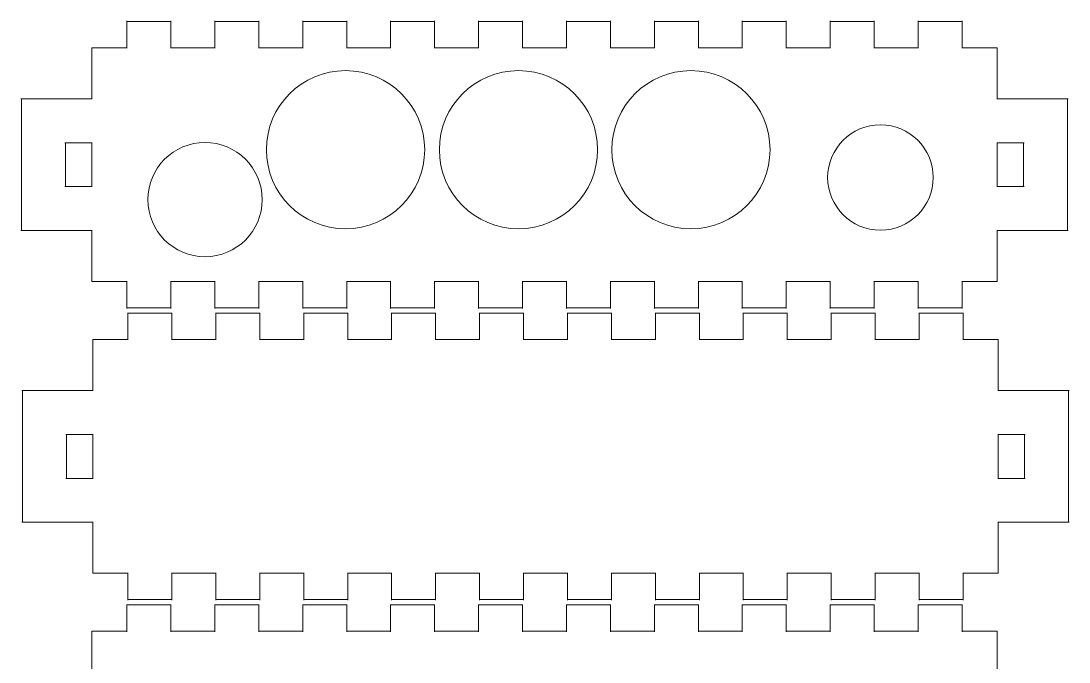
# Model space of a CAD drawing. Header units: centimetres. Extents: x -17.7 to 16.6, y -13.2 to 13.3.
# Drawn here: x -5.63 to 6.3, y -3.93 to 3.36 of the extents above; entities that cross this region are included whole.
import ezdxf

# ---------------------------------------------------------------- set-up
doc = ezdxf.new("R2010")
doc.units = ezdxf.units.CM
doc.header["$MEASUREMENT"] = 0
doc.layers.add('Layer 1', color=7, linetype='Continuous')

msp = doc.modelspace()

# ---------------------------------------------------------------- linework, layer by layer
at = {"layer": 'Layer 1', "lineweight": 9}
for centre in [(-1.93364, 1.89561), (0.0331, 1.89561), (1.99456, 1.89561)]:
    msp.add_ellipse(centre, major_axis=(0, 0.9), ratio=1, dxfattribs=at)
for points in [[(-4.42083, 3.36042), (-4.42083, 3.36042), (-4.42083, 3.05042), (-4.42083, 3.05042)], [(-4.42083, 3.35542), (-4.42083, 3.35542), (-3.92083, 3.35542), (-3.92083, 3.35542)], [(-3.92083, 3.36042), (-3.92083, 3.36042), (-3.92083, 3.05042), (-3.92083, 3.05042)], [(-3.42083, 3.36042), (-3.42083, 3.36042), (-3.42083, 3.05042), (-3.42083, 3.05042)], [(-3.42083, 3.35542), (-3.42083, 3.35542), (-2.92083, 3.35542), (-2.92083, 3.35542)], [(-2.92083, 3.36042), (-2.92083, 3.36042), (-2.92083, 3.05042), (-2.92083, 3.05042)], [(-2.42083, 3.36042), (-2.42083, 3.36042), (-2.42083, 3.05042), (-2.42083, 3.05042)], [(-2.42083, 3.35542), (-2.42083, 3.35542), (-1.92083, 3.35542), (-1.92083, 3.35542)], [(-1.92083, 3.36042), (-1.92083, 3.36042), (-1.92083, 3.05042), (-1.92083, 3.05042)], [(-1.42083, 3.36042), (-1.42083, 3.36042), (-1.42083, 3.05042), (-1.42083, 3.05042)], [(-1.42083, 3.35542), (-1.42083, 3.35542), (-0.92083, 3.35542), (-0.92083, 3.35542)], [(-0.92083, 3.36042), (-0.92083, 3.36042), (-0.92083, 3.05042), (-0.92083, 3.05042)], [(-0.42083, 3.36042), (-0.42083, 3.36042), (-0.42083, 3.05042), (-0.42083, 3.05042)], [(-0.42083, 3.35542), (-0.42083, 3.35542), (0.07917, 3.35542), (0.07917, 3.35542)], [(0.07917, 3.36042), (0.07917, 3.36042), (0.07917, 3.05042), (0.07917, 3.05042)], [(0.57917, 3.36042), (0.57917, 3.36042), (0.57917, 3.05042), (0.57917, 3.05042)], [(0.57917, 3.35542), (0.57917, 3.35542), (1.07917, 3.35542), (1.07917, 3.35542)], [(1.07917, 3.36042), (1.07917, 3.36042), (1.07917, 3.05042), (1.07917, 3.05042)], [(1.57917, 3.36042), (1.57917, 3.36042), (1.57917, 3.05042), (1.57917, 3.05042)], [(1.57917, 3.35542), (1.57917, 3.35542), (2.07917, 3.35542), (2.07917, 3.35542)], [(2.07917, 3.36042), (2.07917, 3.36042), (2.07917, 3.05042), (2.07917, 3.05042)], [(2.57917, 3.36042), (2.57917, 3.36042), (2.57917, 3.05042), (2.57917, 3.05042)], [(2.57917, 3.35542), (2.57917, 3.35542), (3.07917, 3.35542), (3.07917, 3.35542)], [(3.07917, 3.36042), (3.07917, 3.36042), (3.07917, 3.05042), (3.07917, 3.05042)], [(3.57917, 3.36042), (3.57917, 3.36042), (3.57917, 3.05042), (3.57917, 3.05042)], [(3.57917, 3.35542), (3.57917, 3.35542), (4.07917, 3.35542), (4.07917, 3.35542)], [(4.07917, 3.36042), (4.07917, 3.36042), (4.07917, 3.05042), (4.07917, 3.05042)], [(4.57917, 3.36042), (4.57917, 3.36042), (4.57917, 3.05042), (4.57917, 3.05042)], [(4.57917, 3.35542), (4.57917, 3.35542), (5.07917, 3.35542), (5.07917, 3.35542)], [(5.07917, 3.36042), (5.07917, 3.36042), (5.07917, 3.05042), (5.07917, 3.05042)], [(-3.92083, 3.05542), (-3.92083, 3.05542), (-3.42083, 3.05542), (-3.42083, 3.05542)], [(-2.92083, 3.05542), (-2.92083, 3.05542), (-2.42083, 3.05542), (-2.42083, 3.05542)], [(-1.92083, 3.05542), (-1.92083, 3.05542), (-1.42083, 3.05542), (-1.42083, 3.05542)], [(-0.92083, 3.05542), (-0.92083, 3.05542), (-0.42083, 3.05542), (-0.42083, 3.05542)], [(0.07917, 3.05542), (0.07917, 3.05542), (0.57917, 3.05542), (0.57917, 3.05542)], [(1.07917, 3.05542), (1.07917, 3.05542), (1.57917, 3.05542), (1.57917, 3.05542)], [(2.07917, 3.05542), (2.07917, 3.05542), (2.57917, 3.05542), (2.57917, 3.05542)], [(3.07917, 3.05542), (3.07917, 3.05542), (3.57917, 3.05542), (3.57917, 3.05542)], [(4.07917, 3.05542), (4.07917, 3.05542), (4.57917, 3.05542), (4.57917, 3.05542)], [(5.47417, 3.05542), (5.47417, 3.05542), (5.47917, 3.05542), (5.47917, 3.05542)], [(-5.62583, 2.47542), (-5.62583, 2.47542), (-4.81583, 2.47542), (-4.81583, 2.47542)], [(-5.62083, 2.47542), (-5.62083, 2.47542), (-5.62083, 0.97542), (-5.62083, 0.97542)], [(5.47417, 2.47542), (5.47417, 2.47542), (6.28417, 2.47542), (6.28417, 2.47542)], [(6.27917, 2.47542), (6.27917, 2.47542), (6.27917, 0.97542), (6.27917, 0.97542)], [(-5.12583, 1.97542), (-5.12583, 1.97542), (-4.81583, 1.97542), (-4.81583, 1.97542)], [(-5.12083, 1.97542), (-5.12083, 1.97542), (-5.12083, 1.47542), (-5.12083, 1.47542)], [(-4.82083, 1.47542), (-4.82083, 1.47542), (-4.82083, 1.97542), (-4.82083, 1.97542)], [(5.47417, 1.97542), (5.47417, 1.97542), (5.78417, 1.97542), (5.78417, 1.97542)], [(5.47917, 1.97542), (5.47917, 1.97542), (5.47917, 1.47542), (5.47917, 1.47542)], [(5.77917, 1.97542), (5.77917, 1.97542), (5.77917, 1.47542), (5.77917, 1.47542)], [(-5.12583, 1.47542), (-5.12583, 1.47542), (-4.81583, 1.47542), (-4.81583, 1.47542)], [(5.47417, 1.47542), (5.47417, 1.47542), (5.78417, 1.47542), (5.78417, 1.47542)], [(-5.62583, 0.97542), (-5.62583, 0.97542), (-4.81583, 0.97542), (-4.81583, 0.97542)], [(5.47417, 0.97542), (5.47417, 0.97542), (6.28417, 0.97542), (6.28417, 0.97542)], [(-4.82083, 0.47542), (-4.82083, 0.47542), (-4.81583, 0.47542), (-4.81583, 0.47542)], [(-4.42083, 0.40042), (-4.42083, 0.40042), (-4.42083, 0.09042), (-4.42083, 0.09042)], [(-3.92083, 0.40042), (-3.92083, 0.40042), (-3.92083, 0.09042), (-3.92083, 0.09042)], [(-3.42083, 0.39542), (-3.42083, 0.39542), (-3.92083, 0.39542), (-3.92083, 0.39542)], [(-3.42083, 0.40042), (-3.42083, 0.40042), (-3.42083, 0.09042), (-3.42083, 0.09042)], [(-2.92083, 0.40042), (-2.92083, 0.40042), (-2.92083, 0.09042), (-2.92083, 0.09042)], [(-2.42083, 0.39542), (-2.42083, 0.39542), (-2.92083, 0.39542), (-2.92083, 0.39542)], [(-2.42083, 0.40042), (-2.42083, 0.40042), (-2.42083, 0.09042), (-2.42083, 0.09042)], [(-1.92083, 0.40042), (-1.92083, 0.40042), (-1.92083, 0.09042), (-1.92083, 0.09042)], [(-1.42083, 0.39542), (-1.42083, 0.39542), (-1.92083, 0.39542), (-1.92083, 0.39542)], [(-1.42083, 0.40042), (-1.42083, 0.40042), (-1.42083, 0.09042), (-1.42083, 0.09042)], [(-0.92083, 0.40042), (-0.92083, 0.40042), (-0.92083, 0.09042), (-0.92083, 0.09042)], [(-0.42083, 0.39542), (-0.42083, 0.39542), (-0.92083, 0.39542), (-0.92083, 0.39542)], [(-0.42083, 0.40042), (-0.42083, 0.40042), (-0.42083, 0.09042), (-0.42083, 0.09042)], [(0.07917, 0.40042), (0.07917, 0.40042), (0.07917, 0.09042), (0.07917, 0.09042)], [(0.57917, 0.39542), (0.57917, 0.39542), (0.07917, 0.39542), (0.07917, 0.39542)], [(0.57917, 0.40042), (0.57917, 0.40042), (0.57917, 0.09042), (0.57917, 0.09042)], [(1.07917, 0.40042), (1.07917, 0.40042), (1.07917, 0.09042), (1.07917, 0.09042)], [(1.57917, 0.39542), (1.57917, 0.39542), (1.07917, 0.39542), (1.07917, 0.39542)], [(1.57917, 0.40042), (1.57917, 0.40042), (1.57917, 0.09042), (1.57917, 0.09042)], [(2.07917, 0.40042), (2.07917, 0.40042), (2.07917, 0.09042), (2.07917, 0.09042)], [(2.57917, 0.39542), (2.57917, 0.39542), (2.07917, 0.39542), (2.07917, 0.39542)], [(2.57917, 0.40042), (2.57917, 0.40042), (2.57917, 0.09042), (2.57917, 0.09042)], [(3.07917, 0.40042), (3.07917, 0.40042), (3.07917, 0.09042), (3.07917, 0.09042)], [(3.57917, 0.39542), (3.57917, 0.39542), (3.07917, 0.39542), (3.07917, 0.39542)], [(3.57917, 0.40042), (3.57917, 0.40042), (3.57917, 0.09042), (3.57917, 0.09042)], [(4.07917, 0.40042), (4.07917, 0.40042), (4.07917, 0.09042), (4.07917, 0.09042)], [(4.57917, 0.39542), (4.57917, 0.39542), (4.07917, 0.39542), (4.07917, 0.39542)], [(4.57917, 0.40042), (4.57917, 0.40042), (4.57917, 0.09042), (4.57917, 0.09042)], [(5.07917, 0.40042), (5.07917, 0.40042), (5.07917, 0.09042), (5.07917, 0.09042)], [(5.47417, 0.39542), (5.47417, 0.39542), (5.47917, 0.39542), (5.47917, 0.39542)], [(-4.42083, 0.09542), (-4.42083, 0.09542), (-3.92083, 0.09542), (-3.92083, 0.09542)], [(-4.40948, 0.04108), (-4.40948, 0.04108), (-4.40948, -0.26892), (-4.40948, -0.26892)], [(-4.40948, 0.03608), (-4.40948, 0.03608), (-3.90948, 0.03608), (-3.90948, 0.03608)], [(-3.90948, 0.04108), (-3.90948, 0.04108), (-3.90948, -0.26892), (-3.90948, -0.26892)], [(-3.42083, 0.09542), (-3.42083, 0.09542), (-2.92083, 0.09542), (-2.92083, 0.09542)], [(-3.40948, 0.04108), (-3.40948, 0.04108), (-3.40948, -0.26892), (-3.40948, -0.26892)], [(-3.40948, 0.03608), (-3.40948, 0.03608), (-2.90948, 0.03608), (-2.90948, 0.03608)], [(-2.90948, 0.04108), (-2.90948, 0.04108), (-2.90948, -0.26892), (-2.90948, -0.26892)], [(-2.42083, 0.09542), (-2.42083, 0.09542), (-1.92083, 0.09542), (-1.92083, 0.09542)], [(-2.40948, 0.04108), (-2.40948, 0.04108), (-2.40948, -0.26892), (-2.40948, -0.26892)], [(-2.40948, 0.03608), (-2.40948, 0.03608), (-1.90948, 0.03608), (-1.90948, 0.03608)], [(-1.90948, 0.04108), (-1.90948, 0.04108), (-1.90948, -0.26892), (-1.90948, -0.26892)], [(-1.42083, 0.09542), (-1.42083, 0.09542), (-0.92083, 0.09542), (-0.92083, 0.09542)], [(-1.40948, 0.04108), (-1.40948, 0.04108), (-1.40948, -0.26892), (-1.40948, -0.26892)], [(-1.40948, 0.03608), (-1.40948, 0.03608), (-0.90948, 0.03608), (-0.90948, 0.03608)], [(-0.90948, 0.04108), (-0.90948, 0.04108), (-0.90948, -0.26892), (-0.90948, -0.26892)], [(-0.42083, 0.09542), (-0.42083, 0.09542), (0.07917, 0.09542), (0.07917, 0.09542)], [(-0.40948, 0.04108), (-0.40948, 0.04108), (-0.40948, -0.26892), (-0.40948, -0.26892)], [(-0.40948, 0.03608), (-0.40948, 0.03608), (0.09052, 0.03608), (0.09052, 0.03608)], [(0.09052, 0.04108), (0.09052, 0.04108), (0.09052, -0.26892), (0.09052, -0.26892)], [(0.57917, 0.09542), (0.57917, 0.09542), (1.07917, 0.09542), (1.07917, 0.09542)], [(0.59052, 0.04108), (0.59052, 0.04108), (0.59052, -0.26892), (0.59052, -0.26892)], [(0.59052, 0.03608), (0.59052, 0.03608), (1.09052, 0.03608), (1.09052, 0.03608)], [(1.09052, 0.04108), (1.09052, 0.04108), (1.09052, -0.26892), (1.09052, -0.26892)], [(1.57917, 0.09542), (1.57917, 0.09542), (2.07917, 0.09542), (2.07917, 0.09542)], [(1.59052, 0.04108), (1.59052, 0.04108), (1.59052, -0.26892), (1.59052, -0.26892)], [(1.59052, 0.03608), (1.59052, 0.03608), (2.09052, 0.03608), (2.09052, 0.03608)], [(2.09052, 0.04108), (2.09052, 0.04108), (2.09052, -0.26892), (2.09052, -0.26892)], [(2.57917, 0.09542), (2.57917, 0.09542), (3.07917, 0.09542), (3.07917, 0.09542)], [(2.59052, 0.04108), (2.59052, 0.04108), (2.59052, -0.26892), (2.59052, -0.26892)], [(2.59052, 0.03608), (2.59052, 0.03608), (3.09052, 0.03608), (3.09052, 0.03608)], [(3.09052, 0.04108), (3.09052, 0.04108), (3.09052, -0.26892), (3.09052, -0.26892)], [(3.57917, 0.09542), (3.57917, 0.09542), (4.07917, 0.09542), (4.07917, 0.09542)], [(3.59052, 0.04108), (3.59052, 0.04108), (3.59052, -0.26892), (3.59052, -0.26892)], [(3.59052, 0.03608), (3.59052, 0.03608), (4.09052, 0.03608), (4.09052, 0.03608)], [(4.09052, 0.04108), (4.09052, 0.04108), (4.09052, -0.26892), (4.09052, -0.26892)], [(4.57917, 0.09542), (4.57917, 0.09542), (5.07917, 0.09542), (5.07917, 0.09542)], [(4.59052, 0.04108), (4.59052, 0.04108), (4.59052, -0.26892), (4.59052, -0.26892)], [(4.59052, 0.03608), (4.59052, 0.03608), (5.09052, 0.03608), (5.09052, 0.03608)], [(5.09052, 0.04108), (5.09052, 0.04108), (5.09052, -0.26892), (5.09052, -0.26892)], [(-3.90948, -0.26392), (-3.90948, -0.26392), (-3.40948, -0.26392), (-3.40948, -0.26392)], [(-2.90948, -0.26392), (-2.90948, -0.26392), (-2.40948, -0.26392), (-2.40948, -0.26392)], [(-1.90948, -0.26392), (-1.90948, -0.26392), (-1.40948, -0.26392), (-1.40948, -0.26392)], [(-0.90948, -0.26392), (-0.90948, -0.26392), (-0.40948, -0.26392), (-0.40948, -0.26392)], [(0.09052, -0.26392), (0.09052, -0.26392), (0.59052, -0.26392), (0.59052, -0.26392)], [(1.09052, -0.26392), (1.09052, -0.26392), (1.59052, -0.26392), (1.59052, -0.26392)], [(2.09052, -0.26392), (2.09052, -0.26392), (2.59052, -0.26392), (2.59052, -0.26392)], [(3.09052, -0.26392), (3.09052, -0.26392), (3.59052, -0.26392), (3.59052, -0.26392)], [(4.09052, -0.26392), (4.09052, -0.26392), (4.59052, -0.26392), (4.59052, -0.26392)], [(5.48552, -0.26392), (5.48552, -0.26392), (5.49052, -0.26392), (5.49052, -0.26392)], [(-5.61448, -0.84392), (-5.61448, -0.84392), (-4.80448, -0.84392), (-4.80448, -0.84392)], [(-5.60948, -0.84392), (-5.60948, -0.84392), (-5.60948, -2.34392), (-5.60948, -2.34392)], [(5.48552, -0.84392), (5.48552, -0.84392), (6.29552, -0.84392), (6.29552, -0.84392)], [(6.29052, -0.84392), (6.29052, -0.84392), (6.29052, -2.34392), (6.29052, -2.34392)], [(-5.11448, -1.34392), (-5.11448, -1.34392), (-4.80448, -1.34392), (-4.80448, -1.34392)], [(-5.10948, -1.34392), (-5.10948, -1.34392), (-5.10948, -1.84392), (-5.10948, -1.84392)], [(-4.80948, -1.84392), (-4.80948, -1.84392), (-4.80948, -1.34392), (-4.80948, -1.34392)], [(5.48552, -1.34392), (5.48552, -1.34392), (5.79552, -1.34392), (5.79552, -1.34392)], [(5.49052, -1.34392), (5.49052, -1.34392), (5.49052, -1.84392), (5.49052, -1.84392)], [(5.79052, -1.34392), (5.79052, -1.34392), (5.79052, -1.84392), (5.79052, -1.84392)], [(-5.11448, -1.84392), (-5.11448, -1.84392), (-4.80448, -1.84392), (-4.80448, -1.84392)], [(5.48552, -1.84392), (5.48552, -1.84392), (5.79552, -1.84392), (5.79552, -1.84392)], [(-5.61448, -2.34392), (-5.61448, -2.34392), (-4.80448, -2.34392), (-4.80448, -2.34392)], [(5.48552, -2.34392), (5.48552, -2.34392), (6.29552, -2.34392), (6.29552, -2.34392)], [(-4.80948, -2.84392), (-4.80948, -2.84392), (-4.80448, -2.84392), (-4.80448, -2.84392)], [(-4.40948, -2.91892), (-4.40948, -2.91892), (-4.40948, -3.22892), (-4.40948, -3.22892)], [(-3.90948, -2.91892), (-3.90948, -2.91892), (-3.90948, -3.22892), (-3.90948, -3.22892)], [(-3.40948, -2.92392), (-3.40948, -2.92392), (-3.90948, -2.92392), (-3.90948, -2.92392)], [(-3.40948, -2.91892), (-3.40948, -2.91892), (-3.40948, -3.22892), (-3.40948, -3.22892)], [(-2.90948, -2.91892), (-2.90948, -2.91892), (-2.90948, -3.22892), (-2.90948, -3.22892)], [(-2.40948, -2.92392), (-2.40948, -2.92392), (-2.90948, -2.92392), (-2.90948, -2.92392)], [(-2.40948, -2.91892), (-2.40948, -2.91892), (-2.40948, -3.22892), (-2.40948, -3.22892)], [(-1.90948, -2.91892), (-1.90948, -2.91892), (-1.90948, -3.22892), (-1.90948, -3.22892)], [(-1.40948, -2.92392), (-1.40948, -2.92392), (-1.90948, -2.92392), (-1.90948, -2.92392)], [(-1.40948, -2.91892), (-1.40948, -2.91892), (-1.40948, -3.22892), (-1.40948, -3.22892)], [(-0.90948, -2.91892), (-0.90948, -2.91892), (-0.90948, -3.22892), (-0.90948, -3.22892)], [(-0.40948, -2.92392), (-0.40948, -2.92392), (-0.90948, -2.92392), (-0.90948, -2.92392)], [(-0.40948, -2.91892), (-0.40948, -2.91892), (-0.40948, -3.22892), (-0.40948, -3.22892)], [(0.09052, -2.91892), (0.09052, -2.91892), (0.09052, -3.22892), (0.09052, -3.22892)], [(0.59052, -2.92392), (0.59052, -2.92392), (0.09052, -2.92392), (0.09052, -2.92392)], [(0.59052, -2.91892), (0.59052, -2.91892), (0.59052, -3.22892), (0.59052, -3.22892)], [(1.09052, -2.91892), (1.09052, -2.91892), (1.09052, -3.22892), (1.09052, -3.22892)], [(1.59052, -2.92392), (1.59052, -2.92392), (1.09052, -2.92392), (1.09052, -2.92392)], [(1.59052, -2.91892), (1.59052, -2.91892), (1.59052, -3.22892), (1.59052, -3.22892)], [(2.09052, -2.91892), (2.09052, -2.91892), (2.09052, -3.22892), (2.09052, -3.22892)], [(2.59052, -2.92392), (2.59052, -2.92392), (2.09052, -2.92392), (2.09052, -2.92392)], [(2.59052, -2.91892), (2.59052, -2.91892), (2.59052, -3.22892), (2.59052, -3.22892)], [(3.09052, -2.91892), (3.09052, -2.91892), (3.09052, -3.22892), (3.09052, -3.22892)], [(3.59052, -2.92392), (3.59052, -2.92392), (3.09052, -2.92392), (3.09052, -2.92392)], [(3.59052, -2.91892), (3.59052, -2.91892), (3.59052, -3.22892), (3.59052, -3.22892)], [(4.09052, -2.91892), (4.09052, -2.91892), (4.09052, -3.22892), (4.09052, -3.22892)], [(4.59052, -2.92392), (4.59052, -2.92392), (4.09052, -2.92392), (4.09052, -2.92392)], [(4.59052, -2.91892), (4.59052, -2.91892), (4.59052, -3.22892), (4.59052, -3.22892)], [(5.09052, -2.91892), (5.09052, -2.91892), (5.09052, -3.22892), (5.09052, -3.22892)], [(5.48552, -2.92392), (5.48552, -2.92392), (5.49052, -2.92392), (5.49052, -2.92392)], [(-4.42083, -3.27882), (-4.42083, -3.27882), (-4.42083, -3.58882), (-4.42083, -3.58882)], [(-4.42083, -3.28382), (-4.42083, -3.28382), (-3.92083, -3.28382), (-3.92083, -3.28382)], [(-4.40948, -3.22392), (-4.40948, -3.22392), (-3.90948, -3.22392), (-3.90948, -3.22392)], [(-3.92083, -3.27882), (-3.92083, -3.27882), (-3.92083, -3.58882), (-3.92083, -3.58882)], [(-3.42083, -3.27882), (-3.42083, -3.27882), (-3.42083, -3.58882), (-3.42083, -3.58882)], [(-3.42083, -3.28382), (-3.42083, -3.28382), (-2.92083, -3.28382), (-2.92083, -3.28382)], [(-3.40948, -3.22392), (-3.40948, -3.22392), (-2.90948, -3.22392), (-2.90948, -3.22392)], [(-2.92083, -3.27882), (-2.92083, -3.27882), (-2.92083, -3.58882), (-2.92083, -3.58882)], [(-2.42083, -3.27882), (-2.42083, -3.27882), (-2.42083, -3.58882), (-2.42083, -3.58882)], [(-2.42083, -3.28382), (-2.42083, -3.28382), (-1.92083, -3.28382), (-1.92083, -3.28382)], [(-2.40948, -3.22392), (-2.40948, -3.22392), (-1.90948, -3.22392), (-1.90948, -3.22392)], [(-1.92083, -3.27882), (-1.92083, -3.27882), (-1.92083, -3.58882), (-1.92083, -3.58882)], [(-1.42083, -3.27882), (-1.42083, -3.27882), (-1.42083, -3.58882), (-1.42083, -3.58882)], [(-1.42083, -3.28382), (-1.42083, -3.28382), (-0.92083, -3.28382), (-0.92083, -3.28382)], [(-1.40948, -3.22392), (-1.40948, -3.22392), (-0.90948, -3.22392), (-0.90948, -3.22392)], [(-0.92083, -3.27882), (-0.92083, -3.27882), (-0.92083, -3.58882), (-0.92083, -3.58882)], [(-0.42083, -3.27882), (-0.42083, -3.27882), (-0.42083, -3.58882), (-0.42083, -3.58882)], [(-0.42083, -3.28382), (-0.42083, -3.28382), (0.07917, -3.28382), (0.07917, -3.28382)], [(-0.40948, -3.22392), (-0.40948, -3.22392), (0.09052, -3.22392), (0.09052, -3.22392)], [(0.07917, -3.27882), (0.07917, -3.27882), (0.07917, -3.58882), (0.07917, -3.58882)], [(0.57917, -3.27882), (0.57917, -3.27882), (0.57917, -3.58882), (0.57917, -3.58882)], [(0.57917, -3.28382), (0.57917, -3.28382), (1.07917, -3.28382), (1.07917, -3.28382)], [(0.59052, -3.22392), (0.59052, -3.22392), (1.09052, -3.22392), (1.09052, -3.22392)], [(1.07917, -3.27882), (1.07917, -3.27882), (1.07917, -3.58882), (1.07917, -3.58882)], [(1.57917, -3.27882), (1.57917, -3.27882), (1.57917, -3.58882), (1.57917, -3.58882)], [(1.57917, -3.28382), (1.57917, -3.28382), (2.07917, -3.28382), (2.07917, -3.28382)], [(1.59052, -3.22392), (1.59052, -3.22392), (2.09052, -3.22392), (2.09052, -3.22392)], [(2.07917, -3.27882), (2.07917, -3.27882), (2.07917, -3.58882), (2.07917, -3.58882)], [(2.57917, -3.27882), (2.57917, -3.27882), (2.57917, -3.58882), (2.57917, -3.58882)], [(2.57917, -3.28382), (2.57917, -3.28382), (3.07917, -3.28382), (3.07917, -3.28382)], [(2.59052, -3.22392), (2.59052, -3.22392), (3.09052, -3.22392), (3.09052, -3.22392)], [(3.07917, -3.27882), (3.07917, -3.27882), (3.07917, -3.58882), (3.07917, -3.58882)], [(3.57917, -3.27882), (3.57917, -3.27882), (3.57917, -3.58882), (3.57917, -3.58882)], [(3.57917, -3.28382), (3.57917, -3.28382), (4.07917, -3.28382), (4.07917, -3.28382)], [(3.59052, -3.22392), (3.59052, -3.22392), (4.09052, -3.22392), (4.09052, -3.22392)], [(4.07917, -3.27882), (4.07917, -3.27882), (4.07917, -3.58882), (4.07917, -3.58882)], [(4.57917, -3.27882), (4.57917, -3.27882), (4.57917, -3.58882), (4.57917, -3.58882)], [(4.57917, -3.28382), (4.57917, -3.28382), (5.07917, -3.28382), (5.07917, -3.28382)], [(4.59052, -3.22392), (4.59052, -3.22392), (5.09052, -3.22392), (5.09052, -3.22392)], [(5.07917, -3.27882), (5.07917, -3.27882), (5.07917, -3.58882), (5.07917, -3.58882)], [(-3.92083, -3.58382), (-3.92083, -3.58382), (-3.42083, -3.58382), (-3.42083, -3.58382)], [(-2.92083, -3.58382), (-2.92083, -3.58382), (-2.42083, -3.58382), (-2.42083, -3.58382)], [(-1.92083, -3.58382), (-1.92083, -3.58382), (-1.42083, -3.58382), (-1.42083, -3.58382)], [(-0.92083, -3.58382), (-0.92083, -3.58382), (-0.42083, -3.58382), (-0.42083, -3.58382)], [(0.07917, -3.58382), (0.07917, -3.58382), (0.57917, -3.58382), (0.57917, -3.58382)], [(1.07917, -3.58382), (1.07917, -3.58382), (1.57917, -3.58382), (1.57917, -3.58382)], [(2.07917, -3.58382), (2.07917, -3.58382), (2.57917, -3.58382), (2.57917, -3.58382)], [(3.07917, -3.58382), (3.07917, -3.58382), (3.57917, -3.58382), (3.57917, -3.58382)], [(4.07917, -3.58382), (4.07917, -3.58382), (4.57917, -3.58382), (4.57917, -3.58382)], [(5.47417, -3.58382), (5.47417, -3.58382), (5.47917, -3.58382), (5.47917, -3.58382)]]:
    msp.add_open_spline(points, degree=3, dxfattribs=at)
for points, knots in [([(-4.82083, 2.47542), (-4.82083, 2.47542), (-4.82083, 3.05542), (-4.82083, 3.05542), (-4.82083, 3.05542), (-4.82083, 3.05542), (-4.42083, 3.05542), (-4.42083, 3.05542)], [0, 0, 0, 0, 0.33333333, 0.33333333, 0.33333333, 0.33333333, 1, 1, 1, 1]), ([(5.07917, 3.05542), (5.07917, 3.05542), (5.47917, 3.05542), (5.47917, 3.05542), (5.47917, 3.05542), (5.47917, 3.05542), (5.47917, 2.47542), (5.47917, 2.47542)], [0, 0, 0, 0, 0.33333333, 0.33333333, 0.33333333, 0.33333333, 1, 1, 1, 1]), ([(4.14995, 2.17911), (4.48132, 2.17911), (4.74995, 1.91048), (4.74995, 1.57911), (4.74995, 1.57911), (4.74995, 1.24774), (4.48132, 0.97911), (4.14995, 0.97911), (4.14995, 0.97911), (3.81858, 0.97911), (3.54995, 1.24774), (3.54995, 1.57911), (3.54995, 1.57911), (3.54995, 1.91048), (3.81858, 2.17911), (4.14995, 2.17911)], [0, 0, 0, 0, 0.2, 0.2, 0.2, 0.2, 0.4, 0.4, 0.4, 0.4, 0.6, 0.6, 0.6, 0.6, 1, 1, 1, 1]), ([(-3.5322, 1.97772), (-3.17321, 1.97772), (-2.8822, 1.6867), (-2.8822, 1.32772), (-2.8822, 1.32772), (-2.8822, 0.96874), (-3.17321, 0.67772), (-3.5322, 0.67772), (-3.5322, 0.67772), (-3.89119, 0.67772), (-4.1822, 0.96874), (-4.1822, 1.32772), (-4.1822, 1.32772), (-4.1822, 1.6867), (-3.89119, 1.97772), (-3.5322, 1.97772)], [0, 0, 0, 0, 0.2, 0.2, 0.2, 0.2, 0.4, 0.4, 0.4, 0.4, 0.6, 0.6, 0.6, 0.6, 1, 1, 1, 1]), ([(-4.42083, 0.39542), (-4.42083, 0.39542), (-4.82083, 0.39542), (-4.82083, 0.39542), (-4.82083, 0.39542), (-4.82083, 0.39542), (-4.82083, 0.97542), (-4.82083, 0.97542)], [0, 0, 0, 0, 0.33333333, 0.33333333, 0.33333333, 0.33333333, 1, 1, 1, 1]), ([(5.47917, 0.97542), (5.47917, 0.97542), (5.47917, 0.39542), (5.47917, 0.39542), (5.47917, 0.39542), (5.47917, 0.39542), (5.07917, 0.39542), (5.07917, 0.39542)], [0, 0, 0, 0, 0.33333333, 0.33333333, 0.33333333, 0.33333333, 1, 1, 1, 1]), ([(-4.80948, -0.84392), (-4.80948, -0.84392), (-4.80948, -0.26392), (-4.80948, -0.26392), (-4.80948, -0.26392), (-4.80948, -0.26392), (-4.40948, -0.26392), (-4.40948, -0.26392)], [0, 0, 0, 0, 0.33333333, 0.33333333, 0.33333333, 0.33333333, 1, 1, 1, 1]), ([(5.09052, -0.26392), (5.09052, -0.26392), (5.49052, -0.26392), (5.49052, -0.26392), (5.49052, -0.26392), (5.49052, -0.26392), (5.49052, -0.84392), (5.49052, -0.84392)], [0, 0, 0, 0, 0.33333333, 0.33333333, 0.33333333, 0.33333333, 1, 1, 1, 1]), ([(-4.40948, -2.92392), (-4.40948, -2.92392), (-4.80948, -2.92392), (-4.80948, -2.92392), (-4.80948, -2.92392), (-4.80948, -2.92392), (-4.80948, -2.34392), (-4.80948, -2.34392)], [0, 0, 0, 0, 0.33333333, 0.33333333, 0.33333333, 0.33333333, 1, 1, 1, 1]), ([(5.49052, -2.34392), (5.49052, -2.34392), (5.49052, -2.92392), (5.49052, -2.92392), (5.49052, -2.92392), (5.49052, -2.92392), (5.09052, -2.92392), (5.09052, -2.92392)], [0, 0, 0, 0, 0.33333333, 0.33333333, 0.33333333, 0.33333333, 1, 1, 1, 1]), ([(-4.82083, -4.16382), (-4.82083, -4.16382), (-4.82083, -3.58382), (-4.82083, -3.58382), (-4.82083, -3.58382), (-4.82083, -3.58382), (-4.42083, -3.58382), (-4.42083, -3.58382)], [0, 0, 0, 0, 0.33333333, 0.33333333, 0.33333333, 0.33333333, 1, 1, 1, 1]), ([(5.07917, -3.58382), (5.07917, -3.58382), (5.47917, -3.58382), (5.47917, -3.58382), (5.47917, -3.58382), (5.47917, -3.58382), (5.47917, -4.16382), (5.47917, -4.16382)], [0, 0, 0, 0, 0.33333333, 0.33333333, 0.33333333, 0.33333333, 1, 1, 1, 1])]:
    msp.add_open_spline(points, degree=3, knots=knots, dxfattribs=at)

doc.saveas('drawing.dxf')
